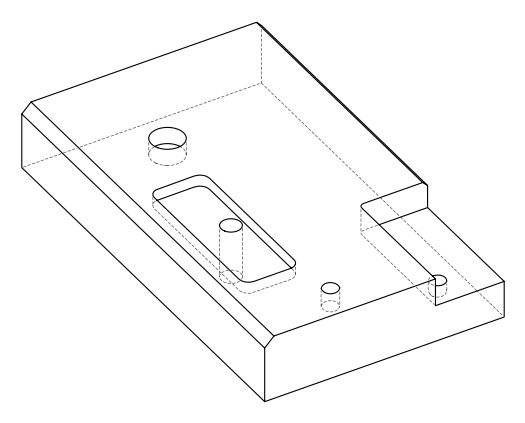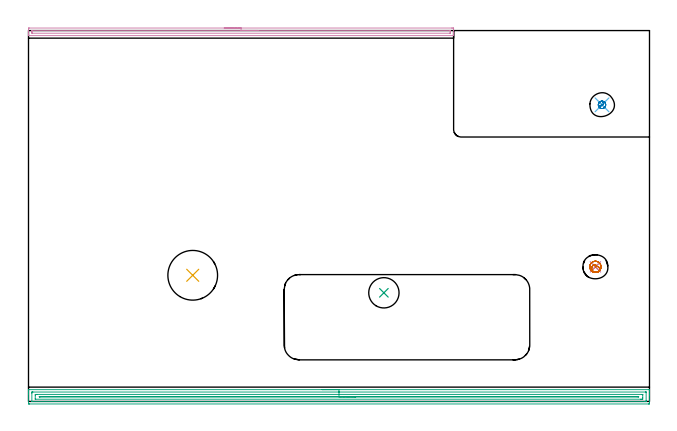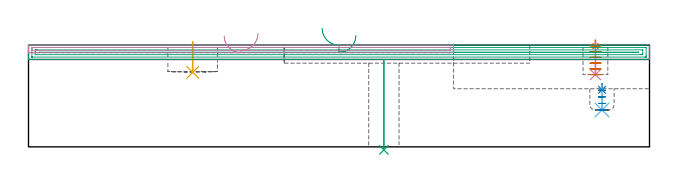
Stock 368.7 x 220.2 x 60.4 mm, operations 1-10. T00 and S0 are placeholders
(PLAN: 12 operations, 9 tool changes, 62.2 min)
(1 SPOT_DRILL | STEP1POCKET | NXT0321_9005460120000 | 0.03 min | 2 mm3)
(2 SPOT_DRILL_1 | STEP1POCKET_2 | NXT0321_9005460120000 | 0.04 min | 2835 mm3)
(3 INDEXABLE_INSERT_DRILL_THROUGH_HOLE_FROM_SOLID | STEP1HOLE | NXT0302_007 | 0.22 min | 15349 mm3)
(4 DRILL_BLIND_HOLE_INTO_CENTER | STEP1POCKET | NXT0301_128 | 0.08 min | 1850 mm3)
(5 INDEXABLE_INSERT_DRILL_BLIND_HOLE_FROM_SOLID | STEP1POCKET_1 | NXT0302_030 | 0.07 min | 10829 mm3)
(6 DRILL_BLIND_HOLE_INTO_CENTER_1 | STEP1POCKET_2 | NXT0301_128 | 0.07 min | 1386 mm3)
(7 MILL_ROUGH_BLIND_HOLE_CONTOUR | STEP1POCKET | NXT0201_009 | Spiral | 0.89 min | 1113 mm3)
(8 MILL_ROUGH_BLIND_HOLE_CONTOUR_1 | STEP1POCKET_2 | UGT0201_089 | Spiral | 0.38 min | 1698 mm3)
(9 AREA_MILL | FG_CHAMFER_SURFACE | UGT0205_001 | 11.94 min | 13323 mm3)
(10 AREA_MILL_1 | FG_CHAMFER_SURFACE_1 | UGT0205_001 | 4.21 min | 2590 mm3)
(11 MILL_CORNER_NOTCH_RECTANGULAR | CORNER_NOTCH_RECTANGULAR | NXT0201_009 | Follow Part, ap 2, ae 75% | 40.55 min | 186286 mm3)
(12 MILL_RECTANGULAR_POCKET | POCKET_RECTANGULAR_STRAIGHT | UGT0201_010 | Follow Part, ap 4, ae 75% | 3.75 min | 75508 mm3)
(TOOL NXT0321_9005460120000 | NC Spot Drill, 142deg, 12mm, Carbide, Uncoated | D12 PA142 FL30 Z2)
(TOOL NXT0302_007 | Index. Insert Drill 18mm [880-D1800L25-05] | D18 PA176 FL90 Z2)
(TOOL NXT0301_128 | Carbide Drill 12mm [861.1-1200-036A1-GP GC34] | D12 PA150 FL37.4 Z2)
(TOOL NXT0302_030 | Index. Insert Drill 29.5mm [880-D2950L32-03] | D29.5 PA176 FL89 Z2)
(TOOL NXT0201_009 | ENDMILL 8mm [2P460-0800-NA 1630] | D8 FL26 Z6)
(TOOL UGT0201_089 | End mill 10 mm | D10 R3 FL22 Z4)
(TOOL UGT0205_001 | Chamfer Mill 20 x 3 x 45 deg. | D20 FL50 Z2)
(TOOL UGT0201_010 | End Mill 16 mm | D16 FL22 Z2)
(OP 1 SPOT_DRILL)
G17 G21 G94 G90
T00 M6
G54
G17 G0 G90 X336.6 Y79.9 S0 M3
G43 Z70.4 H0
G94 G81 G98 Z59.767 F250. R63.4
G80
M5
M2
(OP 2 SPOT_DRILL_1)
G17 G21 G94 G90
T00 M6
G54
G17 G0 G90 X340.5 Y176.1 S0 M3
G43 Z70.4 H0
G94 G81 G98 Z33.88 F250. R37.5
G80
M5
M2
(OP 3 INDEXABLE_INSERT_DRILL_THROUGH_HOLE_FROM_SOLID)
G17 G21 G94 G90
T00 M6
G54
G17 G0 G90 X211. Y64.5 S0 M3
G43 Z70.4 H1
G94 G81 G98 Z-1.814 F250. R51.7
G80
M5
M2
(OP 4 DRILL_BLIND_HOLE_INTO_CENTER)
G17 G21 G94 G90
T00 M6
G54
G17 G0 G90 X336.6 Y79.9 S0 M3
G43 Z70.4 H1
G94 G81 G98 Z42.9 F250. R62.4
G80
M5
M2
(OP 5 INDEXABLE_INSERT_DRILL_BLIND_HOLE_FROM_SOLID)
G17 G21 G94 G90
T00 M6
G54
G17 G0 G90 X97.5 Y74.9 S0 M3
G43 Z70.4 H1
G94 G81 G98 Z44.2 F250. R62.4
G80
M5
M2
(OP 6 DRILL_BLIND_HOLE_INTO_CENTER_1)
G17 G21 G94 G90
T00 M6
G54
G17 G0 G90 X340.5 Y176.1 S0 M3
G43 Z70.4 H1
G94 G81 G98 Z21.9 F250. R36.5
G80
M5
M2
(OP 7 MILL_ROUGH_BLIND_HOLE_CONTOUR)
G17 G21 G94 G90
T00 M6
G54
G17 G0 G90 X336.6 Y79.9 S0 M3
G43 Z70.4 H1
Z59.983
G94 G3 X336.855 Y80.879 R0.523 F250.
X335.139 Y80.718 R1.519
X334.893 Y77.571 R2.209
X338.35 Y77.044 R2.71
X339.456 Y81.65 R3.35
X338.35 Y77.044 R-3.35
X338.903 Y79.347 R1.675
X336.6 Y79.9 R1.675
G0 Z56.567
G3 X336.855 Y80.879 R0.523
X335.139 Y80.718 R1.519
X334.893 Y77.571 R2.209
X338.35 Y77.044 R2.71
X339.456 Y81.65 R3.35
X338.35 Y77.044 R-3.35
X338.903 Y79.347 R1.675
X336.6 Y79.9 R1.675
G0 Z53.15
G3 X336.855 Y80.879 R0.523
X335.139 Y80.718 R1.519
X334.893 Y77.571 R2.209
X338.35 Y77.044 R2.71
X339.456 Y81.65 R3.35
X338.35 Y77.044 R-3.35
X338.903 Y79.347 R1.675
X336.6 Y79.9 R1.675
G0 Z49.733
G3 X336.855 Y80.879 R0.523
X335.139 Y80.718 R1.519
X334.893 Y77.571 R2.209
X338.35 Y77.044 R2.71
X339.456 Y81.65 R3.35
X338.35 Y77.044 R-3.35
X338.903 Y79.347 R1.675
X336.6 Y79.9 R1.675
G0 Z46.317
G3 X336.855 Y80.879 R0.523
X335.139 Y80.718 R1.519
X334.893 Y77.571 R2.209
X338.35 Y77.044 R2.71
X339.456 Y81.65 R3.35
X338.35 Y77.044 R-3.35
X338.903 Y79.347 R1.675
X336.6 Y79.9 R1.675
G0 Z42.9
G3 X336.855 Y80.879 R0.523
X335.139 Y80.718 R1.519
X334.893 Y77.571 R2.209
X338.35 Y77.044 R2.71
X339.456 Y81.65 R3.35
X338.35 Y77.044 R-3.35
X338.903 Y79.347 R1.675
X336.6 Y79.9 R1.675
G0 Z70.4
M5
M2
(OP 8 MILL_ROUGH_BLIND_HOLE_CONTOUR_1)
G17 G21 G94 G90
T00 M6
G54
G17 G0 G90 X340.5 Y176.1 S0 M3
G43 Z70.4 H0
Z33.6
G94 G3 X340.852 Y177.948 R0.957 F250.
X338.454 Y176.91 R1.848
X339.69 Y174.054 R2.2
X338.454 Y176.91 R-2.2
X339.072 Y175.482 R1.1
X340.5 Y176.1 R1.1
G0 Z29.7
G3 X340.852 Y177.948 R0.957
X338.454 Y176.91 R1.848
X339.69 Y174.054 R2.2
X338.454 Y176.91 R-2.2
X339.072 Y175.482 R1.1
X340.5 Y176.1 R1.1
G0 Z25.8
G3 X340.852 Y177.948 R0.957
X338.454 Y176.91 R1.848
X339.69 Y174.054 R2.2
X338.454 Y176.91 R-2.2
X339.072 Y175.482 R1.1
X340.5 Y176.1 R1.1
G0 Z70.4
Z21.9
G3 X340.852 Y177.948 R0.957
X338.454 Y176.91 R1.848
X339.69 Y174.054 R2.2
X338.454 Y176.91 R-2.2
X339.072 Y175.482 R1.1
X340.5 Y176.1 R1.1
G0 Z70.4
M5
M2
(OP 9 AREA_MILL)
G17 G21 G94 G90
T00 M6
G54
G17 G0 G90 X174.35 Y7. S1061 M3
G43 Z70.4 H0
G94 G1 X174.388 Z69.528 F250.
X174.502 Z68.663
X174.691 Z67.812
X174.953 Z66.98
X175.287 Z66.174
X175.69 Z65.4
X176.158 Z64.664
X176.69 Z63.972
X177.279 Z63.329
X177.922 Z62.739
X178.614 Z62.208
X179.35 Z61.74
X180.124 Z61.337
X180.93 Z61.003
X181.762 Z60.741
X182.613 Z60.552
X183.478 Z60.438
X184.35 Z60.4
X368.519
X368.69 Y6.997 Z60.388
X368.698 Y6.87 Z60.263
X368.7 Y6.738 Z60.138
Y6.508 Z59.907
Y5.803 Z59.198
Y4.579 Z57.976
Y4.059 Z57.453
Y3.446 Z56.842
Y-0.916 Z52.482
X368.697 Y-1.176 Z52.222
X368.69 Y-1.494 Z51.904
X368.403 Y-1.498 Z51.901
X368.072 Y-1.5 Z51.9
X0.628
X0.297 Y-1.498 Z51.901
X0.01 Y-1.494 Z51.904
X0. Y-1.176 Z52.222
Y4.059 Z57.453
Y4.579 Z57.976
Y4.931 Z58.327
Y5.451 Z58.847
Y5.803 Z59.198
Y6.508 Z59.907
Y6.738 Z60.138
X0.002 Y6.87 Z60.263
X0.01 Y6.997 Z60.388
X0.181 Y7. Z60.4
X184.35
Y5.586 Z58.986
X366.284 Y5.585 Z58.985
X366.51 Y5.583 Z58.983
X366.641 Y5.579 Z58.979
X366.691 Y5.571 Z58.971
X366.693 Y5.543 Z58.943
X366.699 Y5.399 Z58.799
X366.7 Y0.569 Z53.969
X366.699 Y0.165 Z53.565
X366.695 Y0.029 Z53.429
X366.69 Y-0.073 Z53.327
X366.619 Y-0.079 Z53.321
X366.284 Y-0.083 Z53.317
X366.061 Y-0.085 Z53.315
X2.416
X2.19 Y-0.083 Z53.317
X2.059 Y-0.079 Z53.321
X2.009 Y-0.071 Z53.329
X2.007 Y-0.043 Z53.357
X2.001 Y0.101 Z53.501
X2. Y4.931 Z58.331
X2.001 Y5.335 Z58.735
X2.005 Y5.471 Z58.871
X2.01 Y5.573 Z58.973
X2.081 Y5.579 Z58.979
X2.416 Y5.583 Z58.983
X2.639 Y5.585 Z58.985
X184.35 Y5.586 Z58.986
Y4.171 Z57.571
X364.381
X364.496 Y4.17 Z57.57
X364.612 Y4.168 Z57.568
X364.681 Y4.165 Z57.565
X364.69 Y4.124 Z57.524
X364.695 Y4.059 Z57.459
X364.699 Y3.861 Z57.261
Y2.116 Z55.516
X364.692 Y1.441 Z54.841
X364.69 Y1.348 Z54.748
X364.606 Y1.335 Z54.735
X364.496 Y1.333 Z54.733
X363.718 Y1.329 Z54.729
X363.602
X4.319
X4.204 Y1.33 Z54.73
X4.088 Y1.332 Z54.732
X4.019 Y1.335 Z54.735
X4.01 Y1.376 Z54.776
X4.005 Y1.441 Z54.841
X4.001 Y1.639 Z55.039
X4. Y3.384 Z56.784
X4.008 Y4.059 Z57.459
X4.01 Y4.152 Z57.552
X4.094 Y4.165 Z57.565
X4.204 Y4.167 Z57.567
X4.982 Y4.171 Z57.571
X5.098
X184.35
Y2.757 Z56.157
X362.254
X362.269 Y2.756 Z56.156
X362.289 Y2.75 Z56.15
X362.267 Y2.744 Z56.144
X361.375 Y2.743 Z56.143
X6.446
X6.431 Y2.744 Z56.144
X6.342 Y2.749 Z56.149
X6.437 Y2.752 Z56.152
X6.871 Y2.757 Z56.157
X6.886
X184.35
X185.222 Z56.195
X186.086 Z56.309
X186.938 Z56.498
X187.77 Z56.76
X188.576 Z57.094
X189.35 Z57.497
X190.086 Z57.966
X190.778 Z58.497
X191.421 Z59.086
X192.01 Z59.729
X192.541 Z60.421
X193.01 Z61.157
X193.413 Z61.931
X193.747 Z62.737
X194.009 Z63.569
X194.198 Z64.421
X194.312 Z65.286
X194.35 Z66.157
G0 Z70.4
M5
M2
(OP 10 AREA_MILL_1)
G17 G21 G94 G90
T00 M6
G54
G17 G0 G90 X116.2 Y221.7 S1061 M3
G43 Z70.4 H0
Z65.9
G94 G1 X116.238 Z65.028 F250.
X116.352 Z64.164
X116.541 Z63.312
X116.803 Z62.48
X117.137 Z61.674
X117.54 Z60.9
X118.008 Z60.164
X118.54 Z59.472
X119.129 Z58.829
X119.772 Z58.24
X120.464 Z57.709
X121.2 Z57.24
X121.974 Z56.837
X122.78 Z56.503
X123.612 Z56.241
X124.464 Z56.052
X125.328 Z55.938
X126.2 Z55.9
X251.288
X251.776 Y221.699 Z55.901
X252.259 Y221.694 Z55.903
X252.391 Y221.691 Z55.905
X252.4 Y221.217 Z56.378
Y220.951 Z56.645
Y220.334 Z57.261
Y218.916 Z58.68
Y218.566 Z59.029
Y217.866 Z59.733
Y217.582 Z60.017
Y217.216 Z60.375
X252.392 Y217.203 Z60.388
X252.224 Y217.2 Z60.4
X0.177
X0.008 Y217.202 Z60.388
X0. Y217.216 Z60.375
Y217.582 Z60.017
Y217.866 Z59.734
Y218.566 Z59.029
Y219.8 Z57.797
Y220.334 Z57.261
Y220.951 Z56.645
X0.003 Y221.217 Z56.378
X0.009 Y221.691 Z55.905
X0.142 Y221.694 Z55.903
X0.624 Y221.7 Z55.9
X126.2
Y220.286 Z57.314
X250.038 Y220.285 Z57.315
X250.38 Y220.279 Z57.321
X250.39 Y220.168 Z57.432
X250.397 Y219.93 Z57.67
X250.399 Y219.45 Z58.15
Y219.044 Z58.556
X250.391 Y218.637 Z58.963
X250.388 Y218.62 Z58.98
X250.383 Y218.618 Z58.982
X250.358 Y218.616 Z58.984
X250.305 Y218.615 Z58.985
X250.2 Y218.614 Z58.986
X2.362 Y218.615 Z58.985
X2.02 Y218.621 Z58.979
X2.01 Y218.732 Z58.868
X2.003 Y218.97 Z58.63
X2.001 Y219.45 Z58.15
Y219.856 Z57.744
X2.009 Y220.263 Z57.337
X2.012 Y220.28 Z57.32
X2.017 Y220.282 Z57.318
X2.042 Y220.284 Z57.316
X2.095 Y220.285 Z57.315
X2.2 Y220.286 Z57.314
X126.2
X127.072 Z57.352
X127.936 Z57.466
X128.788 Z57.655
X129.62 Z57.917
X130.426 Z58.251
X131.2 Z58.654
X131.936 Z59.123
X132.628 Z59.654
X133.271 Z60.243
X133.86 Z60.886
X134.392 Z61.579
X134.86 Z62.314
X135.263 Z63.088
X135.597 Z63.894
X135.859 Z64.726
X136.048 Z65.578
X136.162 Z66.443
X136.2 Z67.314
G0 Z70.4
M5
M2
